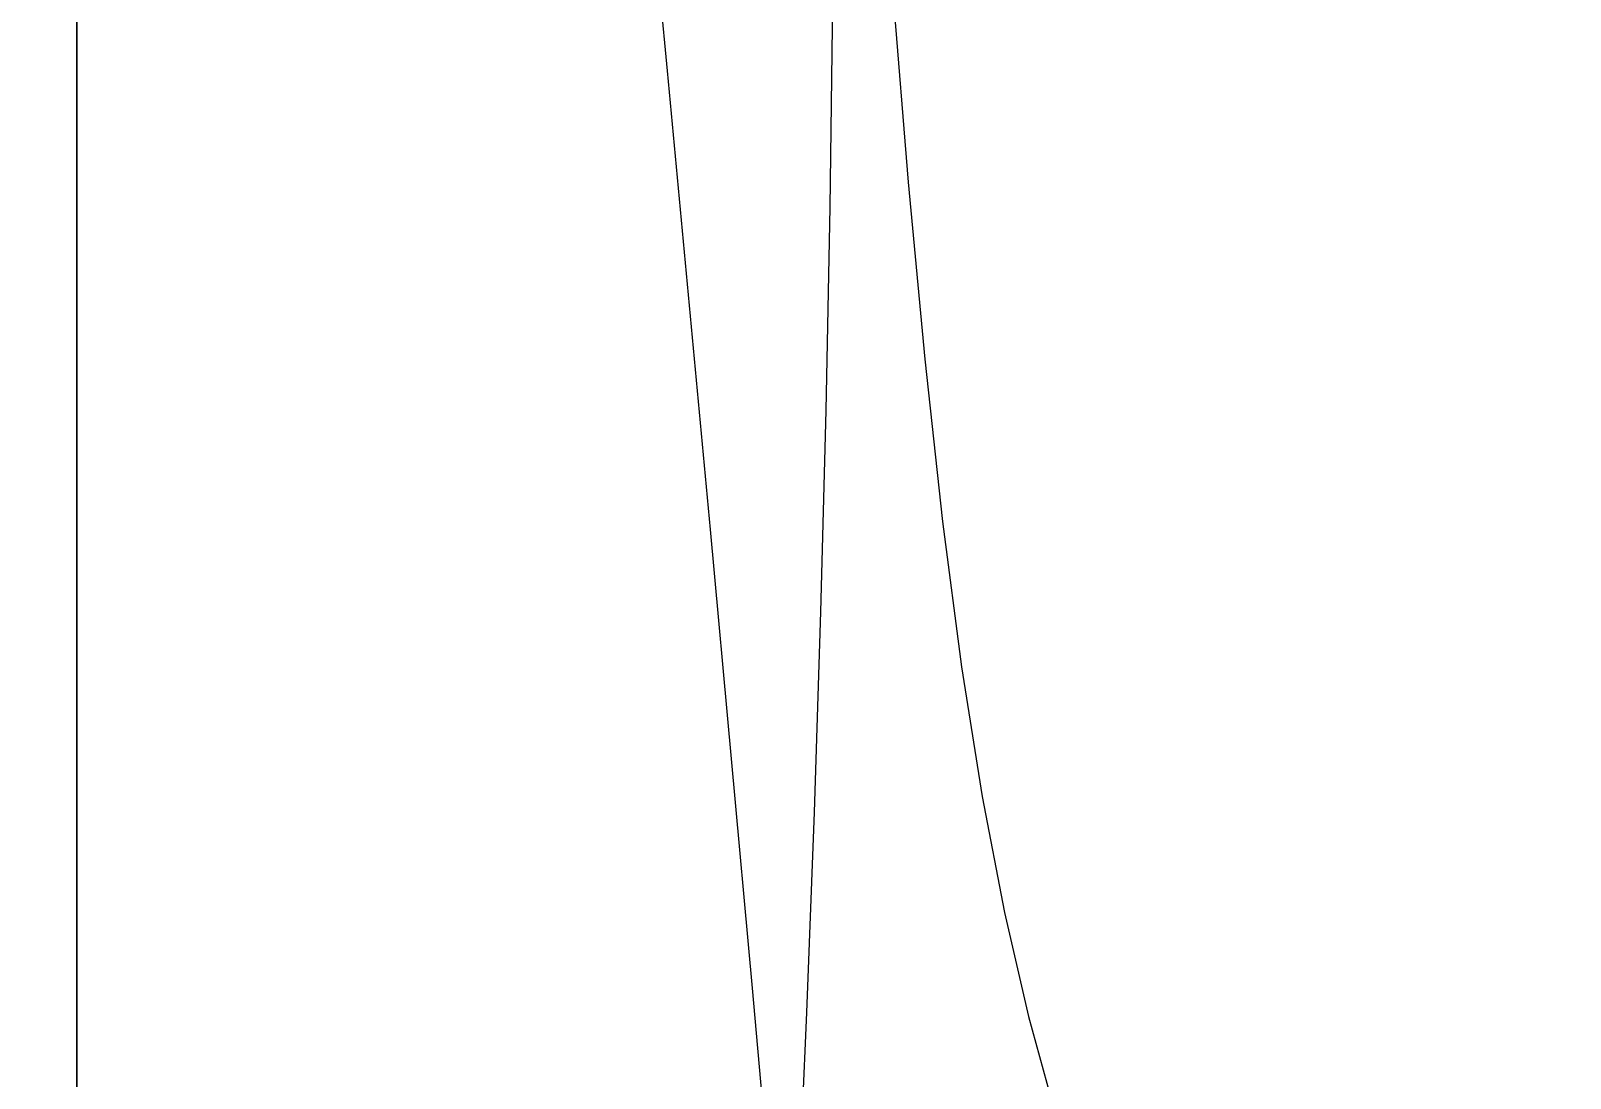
# Model space of a CAD drawing. Extents: x 11992 to 29481, y -6727 to 6811.
# Drawn here: x 24578.6 to 24652.6, y 2953.8 to 3004.2 of the extents above; entities that cross this region are included whole.
import ezdxf

# ---------------------------------------------------------------- set-up
doc = ezdxf.new("R2010")
doc.units = 0
doc.header["$MEASUREMENT"] = 0
doc.layers.get('0').update_dxf_attribs({"color": 8, "linetype": 'CONTINUOUS'})
doc.layers.add('zoylight 5回路', color=4, linetype='CONTINUOUS')

msp = doc.modelspace()

# ---------------------------------------------------------------- linework, layer by layer
for p, q in [((24580.771, 3074.054, -2436.529), (24580.771, 2514.462, -2436.529)), ((24580.771, 2980.922, -2436.329), (24580.771, 3027.588, -2436.329)), ((24580.771, 3027.588, -2436.329), (24580.771, 2980.922, -2436.329)), ((24580.771, 2980.922, -2428.529), (24580.771, 3027.588, -2428.529)), ((24580.771, 3027.588, -2428.529), (24580.771, 2980.922, -2428.529)), ((24580.771, 2979.59, -2426.529), (24580.771, 3025.923, -2426.529)), ((24580.771, 3025.923, -2426.529), (24580.771, 2979.59, -2426.529)), ((24620.042, 3005.934, -2436.428), (24620.774, 2996.875, -2436.428)), ((24617.135, 3005.6, -1636.428), (24616.998, 2995.686, -1636.428)), ((24580.771, 3004.656, -2144.339), (24580.771, 3001.615, -2149.353)), ((24580.771, 3003.466, -1522.261), (24580.771, 3004.296, -1521.845)), ((24580.771, 3004.279, -1587.993), (24580.771, 3003.682, -1588.853)), ((24580.771, 3003.68, -1588.834), (24580.771, 3004.277, -1587.975)), ((24580.771, 2988.263, -2424.133), (24580.771, 3004.27, -2425.096)), ((24580.771, 3004.241, -1553.381), (24580.771, 3003.446, -1554.066)), ((24580.771, 3003.682, -1588.853), (24580.771, 3003.091, -1589.716)), ((24580.771, 3003.089, -1589.697), (24580.771, 3003.68, -1588.834)), ((24580.771, 3002.639, -1522.683), (24580.771, 3003.466, -1522.261)), ((24580.771, 3003.446, -1554.066), (24580.771, 3002.655, -1554.756)), ((24580.771, 3003.091, -1589.716), (24580.771, 3002.505, -1590.583)), ((24580.771, 3002.502, -1590.564), (24580.771, 3003.089, -1589.697)), ((24580.771, 3002.655, -1554.756), (24580.771, 3001.869, -1555.453)), ((24580.771, 3001.815, -1523.111), (24580.771, 3002.639, -1522.683)), ((24580.771, 3002.505, -1590.583), (24580.771, 3001.924, -1591.453)), ((24580.771, 3001.921, -1591.435), (24580.771, 3002.502, -1590.564)), ((24580.771, 3001.924, -1591.453), (24580.771, 3001.348, -1592.328)), ((24580.771, 3001.345, -1592.309), (24580.771, 3001.921, -1591.435)), ((24580.771, 3001.869, -1555.453), (24580.771, 3001.088, -1556.155)), ((24580.771, 3001.105, -1523.486), (24580.771, 3001.815, -1523.111)), ((24580.771, 3001.615, -2149.353), (24580.771, 2998.522, -2154.334)), ((24580.771, 3001.348, -1592.328), (24580.771, 3000.777, -1593.206)), ((24580.771, 3000.775, -1593.187), (24580.771, 3001.345, -1592.309)), ((24580.771, 3000.396, -1523.866), (24580.771, 3001.105, -1523.486)), ((24580.771, 3001.088, -1556.155), (24580.771, 3000.312, -1556.863)), ((24580.771, 3000.777, -1593.206), (24580.771, 3000.212, -1594.087)), ((24580.771, 3000.209, -1594.068), (24580.771, 3000.775, -1593.187)), ((24580.771, 2999.69, -1524.251), (24580.771, 3000.396, -1523.866)), ((24580.771, 3000.312, -1556.863), (24580.771, 2999.541, -1557.577)), ((24580.771, 3000.212, -1594.087), (24580.771, 2999.653, -1594.972)), ((24580.771, 2999.649, -1594.953), (24580.771, 3000.209, -1594.068)), ((24580.771, 2998.986, -1524.64), (24580.771, 2999.69, -1524.251)), ((24580.771, 2999.653, -1594.972), (24580.771, 2999.098, -1595.861)), ((24580.771, 2999.094, -1595.841), (24580.771, 2999.649, -1594.953)), ((24580.771, 2999.541, -1557.577), (24580.771, 2998.774, -1558.297)), ((24580.771, 2999.098, -1595.861), (24580.771, 2998.549, -1596.752)), ((24580.771, 2998.545, -1596.733), (24580.771, 2999.094, -1595.841)), ((24580.771, 2998.284, -1525.033), (24580.771, 2998.986, -1524.64)), ((24580.771, 2998.774, -1558.297), (24580.771, 2998.013, -1559.022)), ((24580.771, 2998.549, -1596.752), (24580.771, 2998.004, -1597.647)), ((24580.771, 2998.001, -1597.628), (24580.771, 2998.545, -1596.733)), ((24580.771, 2998.522, -2154.334), (24580.771, 2995.377, -2159.282)), ((24580.771, 2997.583, -1525.432), (24580.771, 2998.284, -1525.033)), ((24580.771, 2998.013, -1559.022), (24580.771, 2997.256, -1559.753)), ((24580.771, 2998.004, -1597.647), (24580.771, 2997.466, -1598.546)), ((24580.771, 2997.462, -1598.527), (24580.771, 2998.001, -1597.628)), ((24580.771, 2996.885, -1525.836), (24580.771, 2997.583, -1525.432)), ((24580.771, 2997.466, -1598.546), (24580.771, 2996.932, -1599.447)), ((24580.771, 2996.928, -1599.429), (24580.771, 2997.462, -1598.527)), ((24580.771, 2997.256, -1559.753), (24580.771, 2996.505, -1560.49)), ((24580.771, 2996.932, -1599.447), (24580.771, 2996.404, -1600.352)), ((24580.771, 2996.4, -1600.334), (24580.771, 2996.928, -1599.429)), ((24580.771, 2996.188, -1526.244), (24580.771, 2996.885, -1525.836)), ((24580.771, 2996.505, -1560.49), (24580.771, 2995.758, -1561.233)), ((24580.771, 2996.404, -1600.352), (24580.771, 2995.881, -1601.26)), ((24580.771, 2995.877, -1601.242), (24580.771, 2996.4, -1600.334)), ((24580.771, 2995.494, -1526.658), (24580.771, 2996.188, -1526.244)), ((24620.774, 2996.875, -2436.428), (24621.564, 2988.372, -2436.428)), ((24580.771, 2995.881, -1601.26), (24580.771, 2995.363, -1602.171)), ((24580.771, 2995.359, -1602.154), (24580.771, 2995.877, -1601.242)), ((24580.771, 2995.758, -1561.233), (24580.771, 2995.016, -1561.982)), ((24580.771, 2994.801, -1527.077), (24580.771, 2995.494, -1526.658)), ((24616.998, 2995.686, -1636.428), (24616.806, 2985.908, -1636.428)), ((24580.771, 2995.377, -2159.282), (24580.771, 2992.177, -2164.194)), ((24580.771, 2995.363, -1602.171), (24580.771, 2994.85, -1603.086)), ((24580.771, 2994.846, -1603.068), (24580.771, 2995.359, -1602.154)), ((24580.771, 2995.016, -1561.982), (24580.771, 2994.28, -1562.736)), ((24580.771, 2994.85, -1603.086), (24580.771, 2994.343, -1604.003)), ((24580.771, 2994.339, -1603.985), (24580.771, 2994.846, -1603.068)), ((24580.771, 2994.11, -1527.501), (24580.771, 2994.801, -1527.077)), ((24580.771, 2994.343, -1604.003), (24580.771, 2993.841, -1604.923)), ((24580.771, 2993.837, -1604.906), (24580.771, 2994.339, -1603.985)), ((24580.771, 2994.28, -1562.736), (24580.771, 2993.549, -1563.497)), ((24580.771, 2993.421, -1527.93), (24580.771, 2994.11, -1527.501)), ((24580.771, 2993.841, -1604.923), (24580.771, 2993.344, -1605.847)), ((24580.771, 2993.34, -1605.829), (24580.771, 2993.837, -1604.906)), ((24580.771, 2993.549, -1563.497), (24580.771, 2992.824, -1564.263)), ((24580.771, 2992.799, -1528.323), (24580.771, 2993.421, -1527.93)), ((24580.771, 2993.344, -1605.847), (24580.771, 2992.852, -1606.773)), ((24580.771, 2992.848, -1606.754), (24580.771, 2993.34, -1605.829)), ((24580.771, 2992.852, -1606.773), (24580.771, 2992.366, -1607.702)), ((24580.771, 2992.362, -1607.683), (24580.771, 2992.848, -1606.754)), ((24580.771, 2992.824, -1564.263), (24580.771, 2992.104, -1565.034)), ((24580.771, 2992.181, -1528.718), (24580.771, 2992.799, -1528.323)), ((24580.771, 2992.366, -1607.702), (24580.771, 2991.885, -1608.634)), ((24580.771, 2991.881, -1608.614), (24580.771, 2992.362, -1607.683)), ((24580.771, 2991.568, -1529.117), (24580.771, 2992.181, -1528.718)), ((24580.771, 2992.177, -2164.194), (24580.771, 2988.919, -2169.069)), ((24580.771, 2992.104, -1565.034), (24580.771, 2991.389, -1565.812)), ((24580.771, 2991.885, -1608.634), (24580.771, 2991.409, -1609.568)), ((24580.771, 2991.405, -1609.549), (24580.771, 2991.881, -1608.614)), ((24580.771, 2990.958, -1529.517), (24580.771, 2991.568, -1529.117)), ((24580.771, 2991.409, -1609.568), (24580.771, 2990.938, -1610.505)), ((24580.771, 2990.934, -1610.486), (24580.771, 2991.405, -1609.549)), ((24580.771, 2991.389, -1565.812), (24580.771, 2990.68, -1566.594)), ((24580.771, 2990.352, -1529.921), (24580.771, 2990.958, -1529.517)), ((24580.771, 2990.938, -1610.505), (24580.771, 2990.473, -1611.444)), ((24580.771, 2990.468, -1611.426), (24580.771, 2990.934, -1610.486)), ((24580.771, 2990.68, -1566.594), (24580.771, 2989.977, -1567.382)), ((24580.771, 2990.473, -1611.444), (24580.771, 2990.012, -1612.386)), ((24580.771, 2990.007, -1612.368), (24580.771, 2990.468, -1611.426)), ((24580.771, 2989.749, -1530.327), (24580.771, 2990.352, -1529.921)), ((24580.771, 2990.012, -1612.386), (24580.771, 2989.557, -1613.331)), ((24580.771, 2989.551, -1613.313), (24580.771, 2990.007, -1612.368)), ((24580.771, 2989.977, -1567.382), (24580.771, 2989.279, -1568.176)), ((24580.771, 2989.15, -1530.737), (24580.771, 2989.749, -1530.327)), ((24580.771, 2989.557, -1613.331), (24580.771, 2989.106, -1614.278)), ((24580.771, 2989.1, -1614.26), (24580.771, 2989.551, -1613.313)), ((24580.771, 2989.279, -1568.176), (24580.771, 2988.588, -1568.975)), ((24580.771, 2988.554, -1531.149), (24580.771, 2989.15, -1530.737)), ((24580.771, 2989.106, -1614.278), (24580.771, 2988.661, -1615.227)), ((24580.771, 2988.655, -1615.21), (24580.771, 2989.1, -1614.26)), ((24580.771, 2988.919, -2169.069), (24580.771, 2985.601, -2173.905)), ((24580.771, 2988.661, -1615.227), (24580.771, 2988.22, -1616.179)), ((24580.771, 2988.214, -1616.162), (24580.771, 2988.655, -1615.21)), ((24580.771, 2988.588, -1568.975), (24580.771, 2987.902, -1569.78)), ((24580.771, 2987.962, -1531.564), (24580.771, 2988.554, -1531.149)), ((24580.771, 2972.727, -2422.845), (24580.771, 2988.263, -2424.133)), ((24580.771, 2988.22, -1616.179), (24580.771, 2987.785, -1617.133)), ((24580.771, 2987.779, -1617.116), (24580.771, 2988.214, -1616.162)), ((24621.564, 2988.372, -2436.428), (24622.417, 2980.568, -2436.428)), ((24580.771, 2987.372, -1531.982), (24580.771, 2987.962, -1531.564)), ((24580.771, 2987.902, -1569.78), (24580.771, 2987.222, -1570.589)), ((24580.771, 2987.785, -1617.133), (24580.771, 2987.354, -1618.089)), ((24580.771, 2987.348, -1618.072), (24580.771, 2987.779, -1617.116)), ((24580.771, 2986.785, -1532.404), (24580.771, 2987.372, -1531.982)), ((24580.771, 2987.354, -1618.089), (24580.771, 2986.509, -1620.009)), ((24580.771, 2986.503, -1619.991), (24580.771, 2987.348, -1618.072)), ((24580.771, 2987.222, -1570.589), (24580.771, 2986.548, -1571.405)), ((24580.771, 2986.2, -1532.829), (24580.771, 2986.785, -1532.404)), ((24580.771, 2986.548, -1571.405), (24580.771, 2985.88, -1572.225)), ((24580.771, 2986.509, -1620.009), (24580.771, 2985.683, -1621.937)), ((24580.771, 2985.677, -1621.919), (24580.771, 2986.503, -1619.991)), ((24580.771, 2985.663, -1533.223), (24580.771, 2986.2, -1532.829)), ((24580.771, 2985.88, -1572.225), (24580.771, 2985.218, -1573.051)), ((24616.806, 2985.908, -1636.428), (24616.556, 2976.222, -1636.428)), ((24580.771, 2985.683, -1621.937), (24580.771, 2984.876, -1623.872)), ((24580.771, 2984.87, -1623.854), (24580.771, 2985.677, -1621.919)), ((24580.771, 2985.129, -1533.62), (24580.771, 2985.663, -1533.223)), ((24580.771, 2985.601, -2173.905), (24580.771, 2982.223, -2178.7)), ((24580.771, 2985.218, -1573.051), (24580.771, 2984.562, -1573.882)), ((24580.771, 2984.597, -1534.019), (24580.771, 2985.129, -1533.62)), ((24580.771, 2984.876, -1623.872), (24580.771, 2984.088, -1625.816)), ((24580.771, 2984.082, -1625.797), (24580.771, 2984.87, -1623.854)), ((24580.771, 2984.067, -1534.422), (24580.771, 2984.597, -1534.019)), ((24580.771, 2984.562, -1573.882), (24580.771, 2983.912, -1574.718)), ((24580.771, 2984.088, -1625.816), (24580.771, 2983.319, -1627.766)), ((24580.771, 2983.313, -1627.748), (24580.771, 2984.082, -1625.797)), ((24580.771, 2983.539, -1534.827), (24580.771, 2984.067, -1534.422)), ((24580.771, 2983.912, -1574.718), (24580.771, 2983.269, -1575.559)), ((24580.771, 2983.014, -1535.236), (24580.771, 2983.539, -1534.827)), ((24580.771, 2983.319, -1627.766), (24580.771, 2982.569, -1629.724)), ((24580.771, 2982.562, -1629.706), (24580.771, 2983.313, -1627.748)), ((24580.771, 2983.269, -1575.559), (24580.771, 2982.631, -1576.405)), ((24580.771, 2982.491, -1535.647), (24580.771, 2983.014, -1535.236)), ((24580.771, 2982.631, -1576.405), (24580.771, 2982.001, -1577.256)), ((24580.771, 2982.569, -1629.724), (24580.771, 2981.836, -1631.688)), ((24580.771, 2981.83, -1631.67), (24580.771, 2982.562, -1629.706)), ((24580.771, 2981.97, -1536.061), (24580.771, 2982.491, -1535.647)), ((24580.771, 2982.223, -2178.7), (24580.771, 2978.78, -2183.452)), ((24580.771, 2982.001, -1577.256), (24580.771, 2981.376, -1578.112)), ((24580.771, 2981.451, -1536.478), (24580.771, 2981.97, -1536.061)), ((24580.771, 2981.836, -1631.688), (24580.771, 2981.121, -1633.659)), ((24580.771, 2981.115, -1633.641), (24580.771, 2981.83, -1631.67)), ((24580.771, 2980.934, -1536.898), (24580.771, 2981.451, -1536.478)), ((24580.771, 2981.376, -1578.112), (24580.771, 2980.757, -1578.973)), ((24580.771, 2981.121, -1633.659), (24580.771, 2980.424, -1635.636)), ((24580.771, 2980.417, -1635.618), (24580.771, 2981.115, -1633.641)), ((24580.771, 2980.419, -1537.32), (24580.771, 2980.934, -1536.898)), ((24580.771, 2934.256, -2436.329), (24580.771, 2980.922, -2436.329)), ((24580.771, 2980.922, -2436.329), (24580.771, 2934.256, -2436.329)), ((24580.771, 2934.256, -2428.529), (24580.771, 2980.922, -2428.529)), ((24580.771, 2980.922, -2428.529), (24580.771, 2934.256, -2428.529)), ((24580.771, 2980.757, -1578.973), (24580.771, 2980.146, -1579.838)), ((24580.771, 2980.424, -1635.636), (24580.771, 2979.743, -1637.619)), ((24580.771, 2979.907, -1537.746), (24580.771, 2980.419, -1537.32)), ((24580.771, 2979.737, -1637.601), (24580.771, 2980.417, -1635.618)), ((24580.771, 2980.146, -1579.838), (24580.771, 2979.54, -1580.709)), ((24580.771, 2979.442, -1538.136), (24580.771, 2979.907, -1537.746)), ((24622.417, 2980.568, -2436.428), (24623.338, 2973.571, -2436.428)), ((24580.771, 2979.743, -1637.619), (24580.771, 2979.08, -1639.607)), ((24580.771, 2979.073, -1639.589), (24580.771, 2979.737, -1637.601)), ((24580.771, 2933.257, -2426.529), (24580.771, 2979.59, -2426.529)), ((24580.771, 2979.59, -2426.529), (24580.771, 2933.257, -2426.529)), ((24580.771, 2979.54, -1580.709), (24580.771, 2978.941, -1581.583)), ((24580.771, 2978.978, -1538.529), (24580.771, 2979.442, -1538.136)), ((24580.771, 2979.08, -1639.607), (24580.771, 2978.432, -1641.6)), ((24580.771, 2978.427, -1641.582), (24580.771, 2979.073, -1639.589)), ((24580.771, 2978.517, -1538.924), (24580.771, 2978.978, -1538.529)), ((24580.771, 2978.941, -1581.583), (24580.771, 2978.348, -1582.463)), ((24580.771, 2978.78, -2183.452), (24580.771, 2978.763, -2183.476)), ((24580.771, 2978.763, -2183.476), (24580.771, 2978.746, -2183.5)), ((24580.771, 2978.746, -2183.5), (24580.771, 2978.728, -2183.524)), ((24580.771, 2978.728, -2183.524), (24580.771, 2978.711, -2183.547)), ((24580.771, 2978.711, -2183.547), (24580.771, 2978.694, -2183.571)), ((24580.771, 2978.694, -2183.571), (24580.771, 2978.676, -2183.595)), ((24580.771, 2978.676, -2183.595), (24580.771, 2978.659, -2183.619)), ((24580.771, 2978.659, -2183.619), (24580.771, 2978.641, -2183.643)), ((24580.771, 2978.641, -2183.643), (24580.771, 2978.624, -2183.666)), ((24580.771, 2978.624, -2183.666), (24580.771, 2978.606, -2183.69)), ((24580.771, 2978.606, -2183.69), (24580.771, 2978.589, -2183.714)), ((24580.771, 2978.589, -2183.714), (24580.771, 2978.571, -2183.738)), ((24580.771, 2978.571, -2183.738), (24580.771, 2978.553, -2183.761)), ((24580.771, 2978.553, -2183.761), (24580.771, 2978.536, -2183.785)), ((24580.771, 2978.536, -2183.785), (24580.771, 2978.518, -2183.809)), ((24580.771, 2978.518, -2183.809), (24580.771, 2978.501, -2183.833)), ((24580.771, 2978.058, -1539.321), (24580.771, 2978.517, -1538.924)), ((24580.771, 2978.501, -2183.833), (24580.771, 2978.483, -2183.857)), ((24580.771, 2978.483, -2183.857), (24580.771, 2978.466, -2183.88)), ((24580.771, 2978.466, -2183.88), (24580.771, 2978.448, -2183.904)), ((24580.771, 2978.448, -2183.904), (24580.771, 2978.43, -2183.928)), ((24580.771, 2978.432, -1641.6), (24580.771, 2978.115, -1642.598)), ((24580.771, 2978.43, -2183.928), (24580.771, 2978.413, -2183.952)), ((24580.771, 2978.109, -1642.58), (24580.771, 2978.427, -1641.582)), ((24580.771, 2978.413, -2183.952), (24580.771, 2978.395, -2183.975)), ((24580.771, 2978.395, -2183.975), (24580.771, 2978.378, -2183.999)), ((24580.771, 2978.378, -2183.999), (24580.771, 2978.36, -2184.023)), ((24580.771, 2978.36, -2184.023), (24580.771, 2978.342, -2184.047)), ((24580.771, 2978.348, -1582.463), (24580.771, 2977.762, -1583.347)), ((24580.771, 2978.342, -2184.047), (24580.771, 2978.325, -2184.07)), ((24580.771, 2978.325, -2184.07), (24580.771, 2978.307, -2184.094)), ((24580.771, 2978.307, -2184.094), (24580.771, 2978.29, -2184.118)), ((24580.771, 2978.29, -2184.118), (24580.771, 2978.272, -2184.142)), ((24580.771, 2978.272, -2184.142), (24580.771, 2978.255, -2184.165)), ((24580.771, 2978.255, -2184.165), (24580.771, 2978.238, -2184.189)), ((24580.771, 2978.238, -2184.189), (24580.771, 2978.22, -2184.213)), ((24580.771, 2978.22, -2184.213), (24580.771, 2978.203, -2184.237)), ((24580.771, 2978.203, -2184.237), (24580.771, 2978.186, -2184.26)), ((24580.771, 2978.186, -2184.26), (24580.771, 2978.168, -2184.284)), ((24580.771, 2978.168, -2184.284), (24580.771, 2978.151, -2184.308)), ((24580.771, 2978.151, -2184.308), (24580.771, 2978.134, -2184.331)), ((24580.771, 2978.134, -2184.331), (24580.771, 2978.116, -2184.355)), ((24580.771, 2978.116, -2184.355), (24580.771, 2978.098, -2184.379)), ((24580.771, 2978.115, -1642.598), (24580.771, 2977.802, -1643.598)), ((24580.771, 2977.796, -1643.58), (24580.771, 2978.109, -1642.58)), ((24580.771, 2978.098, -2184.379), (24580.771, 2978.081, -2184.403)), ((24580.771, 2978.081, -2184.403), (24580.771, 2978.063, -2184.426)), ((24580.771, 2978.063, -2184.426), (24580.771, 2978.046, -2184.45)), ((24580.771, 2977.6, -1539.72), (24580.771, 2978.058, -1539.321)), ((24580.771, 2978.046, -2184.45), (24580.771, 2978.028, -2184.474)), ((24580.771, 2978.028, -2184.474), (24580.771, 2978.011, -2184.497)), ((24580.771, 2978.011, -2184.497), (24580.771, 2977.993, -2184.521)), ((24580.771, 2977.993, -2184.521), (24580.771, 2977.975, -2184.545)), ((24580.771, 2977.975, -2184.545), (24580.771, 2977.958, -2184.569)), ((24580.771, 2977.958, -2184.569), (24580.771, 2977.94, -2184.592)), ((24580.771, 2977.94, -2184.592), (24580.771, 2977.923, -2184.616)), ((24580.771, 2977.923, -2184.616), (24580.771, 2977.905, -2184.64)), ((24580.771, 2977.905, -2184.64), (24580.771, 2977.888, -2184.663)), ((24580.771, 2977.888, -2184.663), (24580.771, 2977.87, -2184.687)), ((24580.771, 2977.87, -2184.687), (24580.771, 2977.852, -2184.711)), ((24580.771, 2977.852, -2184.711), (24580.771, 2977.835, -2184.734)), ((24580.771, 2977.835, -2184.734), (24580.771, 2977.817, -2184.758)), ((24580.771, 2977.817, -2184.758), (24580.771, 2977.8, -2184.782)), ((24580.771, 2977.802, -1643.598), (24580.771, 2977.493, -1644.598)), ((24580.771, 2977.8, -2184.782), (24580.771, 2977.782, -2184.805)), ((24580.771, 2977.486, -1644.58), (24580.771, 2977.796, -1643.58)), ((24580.771, 2977.782, -2184.805), (24580.771, 2977.765, -2184.829)), ((24580.771, 2977.765, -2184.829), (24580.771, 2977.747, -2184.853)), ((24580.771, 2977.762, -1583.347), (24580.771, 2977.183, -1584.236)), ((24580.771, 2977.747, -2184.853), (24580.771, 2977.729, -2184.877)), ((24580.771, 2977.729, -2184.877), (24580.771, 2977.712, -2184.9)), ((24580.771, 2977.712, -2184.9), (24580.771, 2977.694, -2184.924)), ((24580.771, 2977.694, -2184.924), (24580.771, 2977.677, -2184.948)), ((24580.771, 2977.677, -2184.948), (24580.771, 2977.659, -2184.971)), ((24580.771, 2977.659, -2184.971), (24580.771, 2977.641, -2184.995)), ((24580.771, 2977.641, -2184.995), (24580.771, 2977.624, -2185.018)), ((24580.771, 2977.624, -2185.018), (24580.771, 2977.606, -2185.042)), ((24580.771, 2977.606, -2185.042), (24580.771, 2977.589, -2185.066)), ((24580.771, 2977.145, -1540.121), (24580.771, 2977.6, -1539.72)), ((24580.771, 2977.589, -2185.066), (24580.771, 2977.571, -2185.089)), ((24580.771, 2977.571, -2185.089), (24580.771, 2977.554, -2185.113)), ((24580.771, 2977.554, -2185.113), (24580.771, 2977.536, -2185.137)), ((24580.771, 2977.536, -2185.137), (24580.771, 2977.518, -2185.16)), ((24580.771, 2977.518, -2185.16), (24580.771, 2977.501, -2185.184)), ((24580.771, 2977.501, -2185.184), (24580.771, 2977.483, -2185.208)), ((24580.771, 2977.493, -1644.598), (24580.771, 2977.187, -1645.6)), ((24580.771, 2977.181, -1645.582), (24580.771, 2977.486, -1644.58)), ((24580.771, 2977.483, -2185.208), (24580.771, 2977.465, -2185.231)), ((24580.771, 2977.465, -2185.231), (24580.771, 2977.447, -2185.255)), ((24580.771, 2977.447, -2185.255), (24580.771, 2977.43, -2185.278)), ((24580.771, 2977.43, -2185.278), (24580.771, 2977.412, -2185.302)), ((24580.771, 2977.412, -2185.302), (24580.771, 2977.394, -2185.326)), ((24580.771, 2977.394, -2185.326), (24580.771, 2977.376, -2185.349)), ((24580.771, 2977.376, -2185.349), (24580.771, 2977.359, -2185.373)), ((24580.771, 2977.359, -2185.373), (24580.771, 2977.341, -2185.397)), ((24580.771, 2977.341, -2185.397), (24580.771, 2977.323, -2185.42)), ((24580.771, 2977.323, -2185.42), (24580.771, 2977.306, -2185.444)), ((24580.771, 2977.306, -2185.444), (24580.771, 2977.288, -2185.467)), ((24580.771, 2977.288, -2185.467), (24580.771, 2977.27, -2185.491)), ((24580.771, 2977.27, -2185.491), (24580.771, 2977.253, -2185.515)), ((24580.771, 2977.253, -2185.515), (24580.771, 2977.235, -2185.538)), ((24580.771, 2977.235, -2185.538), (24580.771, 2977.218, -2185.562)), ((24580.771, 2977.218, -2185.562), (24580.771, 2977.2, -2185.586)), ((24580.771, 2977.2, -2185.586), (24580.771, 2977.182, -2185.609)), ((24580.771, 2977.187, -1645.6), (24580.771, 2976.885, -1646.603)), ((24580.771, 2977.183, -1584.236), (24580.771, 2976.609, -1585.129)), ((24580.771, 2977.182, -2185.609), (24580.771, 2977.165, -2185.633)), ((24580.771, 2976.879, -1646.585), (24580.771, 2977.181, -1645.582)), ((24580.771, 2977.165, -2185.633), (24580.771, 2977.147, -2185.656)), ((24580.771, 2977.147, -2185.656), (24580.771, 2977.13, -2185.68)), ((24580.771, 2976.691, -1540.524), (24580.771, 2977.145, -1540.121)), ((24580.771, 2977.13, -2185.68), (24580.771, 2977.112, -2185.704)), ((24580.771, 2977.112, -2185.704), (24580.771, 2977.095, -2185.727)), ((24580.771, 2977.095, -2185.727), (24580.771, 2977.077, -2185.751)), ((24580.771, 2977.077, -2185.751), (24580.771, 2977.059, -2185.774)), ((24580.771, 2977.059, -2185.774), (24580.771, 2977.042, -2185.798)), ((24580.771, 2977.042, -2185.798), (24580.771, 2977.024, -2185.821)), ((24580.771, 2977.024, -2185.821), (24580.771, 2977.007, -2185.845)), ((24580.771, 2977.007, -2185.845), (24580.771, 2976.989, -2185.869)), ((24580.771, 2976.989, -2185.869), (24580.771, 2976.972, -2185.892)), ((24580.771, 2976.972, -2185.892), (24580.771, 2976.954, -2185.916)), ((24580.771, 2976.954, -2185.916), (24580.771, 2976.936, -2185.939)), ((24580.771, 2976.936, -2185.939), (24580.771, 2976.919, -2185.963)), ((24580.771, 2976.919, -2185.963), (24580.771, 2976.901, -2185.986)), ((24580.771, 2976.901, -2185.986), (24580.771, 2976.884, -2186.01)), ((24580.771, 2976.885, -1646.603), (24580.771, 2976.587, -1647.606)), ((24580.771, 2976.884, -2186.01), (24580.771, 2976.865, -2186.034)), ((24580.771, 2976.581, -1647.589), (24580.771, 2976.879, -1646.585)), ((24580.771, 2976.865, -2186.034), (24580.771, 2976.848, -2186.057)), ((24580.771, 2976.848, -2186.057), (24580.771, 2976.83, -2186.081)), ((24580.771, 2976.83, -2186.081), (24580.771, 2976.812, -2186.104)), ((24580.771, 2976.812, -2186.104), (24580.771, 2976.794, -2186.128)), ((24580.771, 2976.794, -2186.128), (24580.771, 2976.776, -2186.151)), ((24580.771, 2976.776, -2186.151), (24580.771, 2976.759, -2186.175)), ((24580.771, 2976.759, -2186.175), (24580.771, 2976.741, -2186.198)), ((24580.771, 2976.741, -2186.198), (24580.771, 2976.723, -2186.222)), ((24580.771, 2976.723, -2186.222), (24580.771, 2976.706, -2186.245)), ((24580.771, 2976.706, -2186.245), (24580.771, 2976.688, -2186.269)), ((24580.771, 2976.24, -1540.929), (24580.771, 2976.691, -1540.524)), ((24580.771, 2976.688, -2186.269), (24580.771, 2976.671, -2186.293)), ((24580.771, 2976.671, -2186.293), (24580.771, 2976.653, -2186.316)), ((24580.771, 2976.653, -2186.316), (24580.771, 2976.635, -2186.34)), ((24580.771, 2976.635, -2186.34), (24580.771, 2976.618, -2186.363)), ((24580.771, 2976.618, -2186.363), (24580.771, 2976.6, -2186.387)), ((24580.771, 2976.609, -1585.129), (24580.771, 2976.043, -1586.026)), ((24580.771, 2976.6, -2186.387), (24580.771, 2976.582, -2186.41)), ((24580.771, 2976.587, -1647.606), (24580.771, 2976.293, -1648.611)), ((24580.771, 2976.582, -2186.41), (24580.771, 2976.564, -2186.434)), ((24580.771, 2976.287, -1648.594), (24580.771, 2976.581, -1647.589)), ((24580.771, 2976.564, -2186.434), (24580.771, 2976.546, -2186.457)), ((24580.771, 2976.546, -2186.457), (24580.771, 2976.529, -2186.481)), ((24580.771, 2976.529, -2186.481), (24580.771, 2976.511, -2186.504)), ((24580.771, 2976.511, -2186.504), (24580.771, 2976.493, -2186.528)), ((24580.771, 2976.493, -2186.528), (24580.771, 2976.475, -2186.551)), ((24580.771, 2976.475, -2186.551), (24580.771, 2976.458, -2186.575)), ((24580.771, 2976.458, -2186.575), (24580.771, 2976.44, -2186.598)), ((24580.771, 2976.44, -2186.598), (24580.771, 2976.423, -2186.622)), ((24580.771, 2976.423, -2186.622), (24580.771, 2976.405, -2186.645)), ((24580.771, 2976.405, -2186.645), (24580.771, 2976.387, -2186.669)), ((24580.771, 2976.387, -2186.669), (24580.771, 2976.37, -2186.692)), ((24580.771, 2976.37, -2186.692), (24580.771, 2976.352, -2186.716)), ((24580.771, 2976.352, -2186.716), (24580.771, 2976.334, -2186.739)), ((24580.771, 2976.334, -2186.739), (24580.771, 2976.317, -2186.763)), ((24580.771, 2976.317, -2186.763), (24580.771, 2976.299, -2186.786)), ((24580.771, 2976.299, -2186.786), (24580.771, 2976.281, -2186.81)), ((24580.771, 2976.293, -1648.611), (24580.771, 2976.003, -1649.617)), ((24580.771, 2975.996, -1649.6), (24580.771, 2976.287, -1648.594)), ((24580.771, 2976.281, -2186.81), (24580.771, 2976.263, -2186.833)), ((24580.771, 2976.263, -2186.833), (24580.771, 2976.245, -2186.857)), ((24580.771, 2976.245, -2186.857), (24580.771, 2976.033, -2187.138)), ((24580.771, 2975.791, -1541.336), (24580.771, 2976.24, -1540.929)), ((24616.556, 2976.222, -1636.428), (24616.248, 2966.582, -1636.428)), ((24580.771, 2976.043, -1586.026), (24580.771, 2975.483, -1586.928)), ((24580.771, 2976.033, -2187.138), (24580.771, 2975.821, -2187.419)), ((24580.771, 2976.003, -1649.617), (24580.771, 2975.716, -1650.624)), ((24580.771, 2975.709, -1650.607), (24580.771, 2975.996, -1649.6)), ((24580.771, 2975.821, -2187.419), (24580.771, 2975.608, -2187.699)), ((24580.771, 2975.344, -1541.745), (24580.771, 2975.791, -1541.336)), ((24580.771, 2975.716, -1650.624), (24580.771, 2975.432, -1651.632)), ((24580.771, 2975.426, -1651.615), (24580.771, 2975.709, -1650.607)), ((24580.771, 2975.608, -2187.699), (24580.771, 2975.395, -2187.98)), ((24580.771, 2975.483, -1586.928), (24580.771, 2974.929, -1587.834)), ((24580.771, 2975.432, -1651.632), (24580.771, 2975.152, -1652.641)), ((24580.771, 2975.146, -1652.624), (24580.771, 2975.426, -1651.615)), ((24580.771, 2975.395, -2187.98), (24580.771, 2975.181, -2188.26)), ((24580.771, 2974.899, -1542.157), (24580.771, 2975.344, -1541.745)), ((24580.771, 2975.181, -2188.26), (24580.771, 2974.968, -2188.54)), ((24580.771, 2975.152, -1652.641), (24580.771, 2974.876, -1653.651)), ((24580.771, 2974.87, -1653.634), (24580.771, 2975.146, -1652.624)), ((24580.771, 2974.968, -2188.54), (24580.771, 2974.754, -2188.82)), ((24580.771, 2974.929, -1587.834), (24580.771, 2974.382, -1588.744)), ((24580.771, 2974.456, -1542.57), (24580.771, 2974.899, -1542.157)), ((24580.771, 2974.876, -1653.651), (24580.771, 2974.829, -1653.823)), ((24580.771, 2974.802, -1653.886), (24580.771, 2974.87, -1653.634)), ((24580.771, 2974.829, -1653.823), (24580.771, 2974.783, -1653.995)), ((24580.771, 2974.734, -1654.139), (24580.771, 2974.802, -1653.886)), ((24580.771, 2974.783, -1653.995), (24580.771, 2974.737, -1654.167)), ((24580.771, 2974.754, -2188.82), (24580.771, 2974.539, -2189.1)), ((24580.771, 2974.737, -1654.167), (24580.771, 2974.691, -1654.339)), ((24580.771, 2974.666, -1654.391), (24580.771, 2974.734, -1654.139)), ((24580.771, 2974.691, -1654.339), (24580.771, 2974.645, -1654.512)), ((24580.771, 2974.598, -1654.644), (24580.771, 2974.666, -1654.391)), ((24580.771, 2974.645, -1654.512), (24580.771, 2974.599, -1654.684)), ((24580.771, 2974.599, -1654.684), (24580.771, 2974.553, -1654.856)), ((24580.771, 2974.531, -1654.897), (24580.771, 2974.598, -1654.644)), ((24580.771, 2974.553, -1654.856), (24580.771, 2974.507, -1655.028)), ((24580.771, 2974.539, -2189.1), (24580.771, 2974.325, -2189.379)), ((24580.771, 2974.463, -1655.149), (24580.771, 2974.531, -1654.897)), ((24580.771, 2974.507, -1655.028), (24580.771, 2974.461, -1655.201)), ((24580.771, 2974.396, -1655.402), (24580.771, 2974.463, -1655.149)), ((24580.771, 2974.461, -1655.201), (24580.771, 2974.415, -1655.373)), ((24580.771, 2974.041, -1542.96), (24580.771, 2974.456, -1542.57)), ((24580.771, 2974.415, -1655.373), (24580.771, 2974.369, -1655.545)), ((24580.771, 2974.329, -1655.655), (24580.771, 2974.396, -1655.402)), ((24580.771, 2974.382, -1588.744), (24580.771, 2973.842, -1589.658)), ((24580.771, 2974.369, -1655.545), (24580.771, 2974.323, -1655.717)), ((24580.771, 2974.262, -1655.908), (24580.771, 2974.329, -1655.655)), ((24580.771, 2974.325, -2189.379), (24580.771, 2974.11, -2189.658)), ((24580.771, 2974.323, -1655.717), (24580.771, 2974.302, -1655.798)), ((24580.771, 2974.302, -1655.798), (24580.771, 2974.281, -1655.879)), ((24580.771, 2974.281, -1655.879), (24580.771, 2974.26, -1655.959)), ((24580.771, 2974.195, -1656.161), (24580.771, 2974.262, -1655.908)), ((24580.771, 2974.26, -1655.959), (24580.771, 2974.239, -1656.04)), ((24580.771, 2974.239, -1656.04), (24580.771, 2974.217, -1656.121)), ((24580.771, 2974.217, -1656.121), (24580.771, 2974.196, -1656.201)), ((24580.771, 2974.196, -1656.201), (24580.771, 2974.175, -1656.282)), ((24580.771, 2974.128, -1656.414), (24580.771, 2974.195, -1656.161)), ((24580.771, 2974.175, -1656.282), (24580.771, 2974.154, -1656.362)), ((24580.771, 2974.154, -1656.362), (24580.771, 2974.132, -1656.443)), ((24580.771, 2974.132, -1656.443), (24580.771, 2974.111, -1656.524)), ((24580.771, 2974.061, -1656.667), (24580.771, 2974.128, -1656.414)), ((24580.771, 2974.111, -1656.524), (24580.771, 2974.09, -1656.605)), ((24580.771, 2974.11, -2189.658), (24580.771, 2973.894, -2189.937)), ((24580.771, 2974.09, -1656.605), (24580.771, 2974.069, -1656.685)), ((24580.771, 2974.069, -1656.685), (24580.771, 2974.002, -1656.938)), ((24580.771, 2973.995, -1656.92), (24580.771, 2974.061, -1656.667)), ((24580.771, 2973.628, -1543.352), (24580.771, 2974.041, -1542.96)), ((24580.771, 2974.002, -1656.938), (24580.771, 2973.936, -1657.191)), ((24580.771, 2973.929, -1657.173), (24580.771, 2973.995, -1656.92)), ((24580.771, 2973.936, -1657.191), (24580.771, 2973.869, -1657.444)), ((24580.771, 2973.862, -1657.426), (24580.771, 2973.929, -1657.173)), ((24580.771, 2973.894, -2189.937), (24580.771, 2973.679, -2190.216)), ((24580.771, 2973.869, -1657.444), (24580.771, 2973.803, -1657.697)), ((24580.771, 2973.796, -1657.679), (24580.771, 2973.862, -1657.426)), ((24580.771, 2973.842, -1589.658), (24580.771, 2973.308, -1590.576)), ((24580.771, 2973.803, -1657.697), (24580.771, 2973.736, -1657.95)), ((24580.771, 2973.729, -1657.932), (24580.771, 2973.796, -1657.679)), ((24580.771, 2973.736, -1657.95), (24580.771, 2973.67, -1658.203)), ((24580.771, 2973.663, -1658.185), (24580.771, 2973.729, -1657.932)), ((24580.771, 2973.679, -2190.216), (24580.771, 2973.464, -2190.494)), ((24580.771, 2973.67, -1658.203), (24580.771, 2973.604, -1658.456)), ((24580.771, 2973.597, -1658.438), (24580.771, 2973.663, -1658.185)), ((24580.771, 2973.217, -1543.746), (24580.771, 2973.628, -1543.352)), ((24580.771, 2973.604, -1658.456), (24580.771, 2973.537, -1658.709)), ((24580.771, 2973.53, -1658.691), (24580.771, 2973.597, -1658.438)), ((24580.771, 2973.537, -1658.709), (24580.771, 2973.471, -1658.962)), ((24580.771, 2973.464, -1658.944), (24580.771, 2973.53, -1658.691)), ((24580.771, 2973.471, -1658.962), (24580.771, 2973.405, -1659.215)), ((24580.771, 2973.397, -1659.197), (24580.771, 2973.464, -1658.944)), ((24580.771, 2973.464, -2190.494), (24580.771, 2973.249, -2190.771)), ((24580.771, 2973.405, -1659.215), (24580.771, 2973.339, -1659.468)), ((24580.771, 2973.331, -1659.451), (24580.771, 2973.397, -1659.197)), ((24580.771, 2973.339, -1659.468), (24580.771, 2973.272, -1659.721)), ((24580.771, 2973.264, -1659.704), (24580.771, 2973.331, -1659.451)), ((24580.771, 2973.308, -1590.576), (24580.771, 2972.781, -1591.497)), ((24580.771, 2973.272, -1659.721), (24580.771, 2973.14, -1660.227)), ((24580.771, 2973.133, -1660.21), (24580.771, 2973.264, -1659.704)), ((24580.771, 2973.249, -2190.771), (24580.771, 2973.034, -2191.048)), ((24580.771, 2972.807, -1544.142), (24580.771, 2973.217, -1543.746)), ((24623.338, 2973.571, -2436.428), (24624.331, 2967.33, -2436.428)), ((24580.771, 2973.14, -1660.227), (24580.771, 2973.009, -1660.733)), ((24580.771, 2973.001, -1660.717), (24580.771, 2973.133, -1660.21)), ((24580.771, 2973.034, -2191.048), (24580.771, 2972.819, -2191.325)), ((24580.771, 2973.009, -1660.733), (24580.771, 2972.877, -1661.24)), ((24580.771, 2972.87, -1661.223), (24580.771, 2973.001, -1660.717)), ((24580.771, 2972.877, -1661.24), (24580.771, 2972.746, -1661.747)), ((24580.771, 2972.738, -1661.73), (24580.771, 2972.87, -1661.223)), ((24580.771, 2972.819, -2191.325), (24580.771, 2972.603, -2191.601)), ((24580.771, 2972.398, -1544.54), (24580.771, 2972.807, -1544.142)), ((24580.771, 2972.781, -1591.497), (24580.771, 2972.261, -1592.423)), ((24580.771, 2972.746, -1661.747), (24580.771, 2972.614, -1662.254)), ((24580.771, 2972.607, -1662.236), (24580.771, 2972.738, -1661.73)), ((24580.771, 2957.699, -2421.19), (24580.771, 2972.727, -2422.845)), ((24580.771, 2972.614, -1662.254), (24580.771, 2972.483, -1662.76)), ((24580.771, 2972.476, -1662.743), (24580.771, 2972.607, -1662.236)), ((24580.771, 2972.603, -2191.601), (24580.771, 2972.387, -2191.878)), ((24580.771, 2972.483, -1662.76), (24580.771, 2972.352, -1663.267)), ((24580.771, 2972.345, -1663.249), (24580.771, 2972.476, -1662.743)), ((24580.771, 2971.992, -1544.94), (24580.771, 2972.398, -1544.54)), ((24580.771, 2972.387, -2191.878), (24580.771, 2972.17, -2192.154)), ((24580.771, 2972.352, -1663.267), (24580.771, 2972.221, -1663.774)), ((24580.771, 2972.214, -1663.756), (24580.771, 2972.345, -1663.249)), ((24580.771, 2972.261, -1592.423), (24580.771, 2971.747, -1593.352)), ((24580.771, 2972.221, -1663.774), (24580.771, 2972.091, -1664.281)), ((24580.771, 2972.084, -1664.262), (24580.771, 2972.214, -1663.756)), ((24580.771, 2972.17, -2192.154), (24580.771, 2971.953, -2192.43)), ((24580.771, 2972.091, -1664.281), (24580.771, 2971.96, -1664.788)), ((24580.771, 2971.953, -1664.769), (24580.771, 2972.084, -1664.262)), ((24580.771, 2971.587, -1545.342), (24580.771, 2971.992, -1544.94)), ((24580.771, 2971.96, -1664.788), (24580.771, 2971.83, -1665.294)), ((24580.771, 2971.823, -1665.276), (24580.771, 2971.953, -1664.769)), ((24580.771, 2971.953, -2192.43), (24580.771, 2971.736, -2192.706)), ((24580.771, 2971.83, -1665.294), (24580.771, 2971.7, -1665.801)), ((24580.771, 2971.692, -1665.783), (24580.771, 2971.823, -1665.276)), ((24580.771, 2971.747, -1593.352), (24580.771, 2971.24, -1594.285)), ((24580.771, 2971.736, -2192.706), (24580.771, 2971.519, -2192.982)), ((24580.771, 2971.7, -1665.801), (24580.771, 2971.182, -1667.828)), ((24580.771, 2971.174, -1667.811), (24580.771, 2971.692, -1665.783)), ((24580.771, 2971.183, -1545.746), (24580.771, 2971.587, -1545.342)), ((24580.771, 2971.519, -2192.982), (24580.771, 2971.301, -2193.257)), ((24580.771, 2971.301, -2193.257), (24580.771, 2971.083, -2193.533)), ((24580.771, 2971.24, -1594.285), (24580.771, 2970.739, -1595.222)), ((24580.771, 2970.781, -1546.152), (24580.771, 2971.183, -1545.746)), ((24580.771, 2971.182, -1667.828), (24580.771, 2970.667, -1669.856)), ((24580.771, 2970.659, -1669.84), (24580.771, 2971.174, -1667.811)), ((24580.771, 2971.083, -2193.533), (24580.771, 2970.866, -2193.807)), ((24580.771, 2970.866, -2193.807), (24580.771, 2970.649, -2194.08)), ((24580.771, 2970.381, -1546.56), (24580.771, 2970.781, -1546.152)), ((24580.771, 2970.739, -1595.222), (24580.771, 2970.244, -1596.162)), ((24580.771, 2970.667, -1669.856), (24580.771, 2970.154, -1671.885)), ((24580.771, 2970.147, -1671.869), (24580.771, 2970.659, -1669.84)), ((24580.771, 2970.649, -2194.08), (24580.771, 2970.432, -2194.354)), ((24580.771, 2970.432, -2194.354), (24580.771, 2970.214, -2194.627)), ((24580.771, 2969.982, -1546.971), (24580.771, 2970.381, -1546.56)), ((24580.771, 2970.244, -1596.162), (24580.771, 2969.756, -1597.106)), ((24580.771, 2970.214, -2194.627), (24580.771, 2969.996, -2194.901)), ((24580.771, 2970.154, -1671.885), (24580.771, 2969.645, -1673.915)), ((24580.771, 2969.638, -1673.899), (24580.771, 2970.147, -1671.869)), ((24580.771, 2969.996, -2194.901), (24580.771, 2969.778, -2195.174)), ((24580.771, 2969.585, -1547.383), (24580.771, 2969.982, -1546.971)), ((24580.771, 2969.778, -2195.174), (24580.771, 2969.559, -2195.447)), ((24580.771, 2969.756, -1597.106), (24580.771, 2969.275, -1598.053)), ((24580.771, 2969.645, -1673.915), (24580.771, 2969.139, -1675.946)), ((24580.771, 2969.131, -1675.93), (24580.771, 2969.638, -1673.899)), ((24580.771, 2969.215, -1547.769), (24580.771, 2969.585, -1547.383)), ((24580.771, 2969.559, -2195.447), (24580.771, 2969.341, -2195.719)), ((24580.771, 2969.341, -2195.719), (24580.771, 2969.122, -2195.992)), ((24580.771, 2969.275, -1598.053), (24580.771, 2968.8, -1599.003)), ((24580.771, 2968.847, -1548.157), (24580.771, 2969.215, -1547.769)), ((24580.771, 2969.139, -1675.946), (24580.771, 2968.635, -1677.978)), ((24580.771, 2968.628, -1677.962), (24580.771, 2969.131, -1675.93)), ((24580.771, 2969.122, -2195.992), (24580.771, 2968.903, -2196.264)), ((24580.771, 2968.903, -2196.264), (24580.771, 2968.683, -2196.536)), ((24580.771, 2968.481, -1548.547), (24580.771, 2968.847, -1548.157)), ((24580.771, 2968.8, -1599.003), (24580.771, 2968.332, -1599.957)), ((24580.771, 2968.683, -2196.536), (24580.771, 2968.464, -2196.809)), ((24580.771, 2968.635, -1677.978), (24580.771, 2968.134, -1680.011)), ((24580.771, 2968.127, -1679.994), (24580.771, 2968.628, -1677.962)), ((24580.771, 2968.116, -1548.939), (24580.771, 2968.481, -1548.547)), ((24580.771, 2968.464, -2196.809), (24580.771, 2968.245, -2197.079)), ((24580.771, 2968.332, -1599.957), (24580.771, 2967.87, -1600.914)), ((24580.771, 2968.245, -2197.079), (24580.771, 2968.026, -2197.35)), ((24580.771, 2968.134, -1680.011), (24580.771, 2967.637, -1682.044)), ((24580.771, 2967.63, -1682.027), (24580.771, 2968.127, -1679.994)), ((24580.771, 2967.752, -1549.332), (24580.771, 2968.116, -1548.939)), ((24580.771, 2968.026, -2197.35), (24580.771, 2967.806, -2197.62)), ((24580.771, 2967.87, -1600.914), (24580.771, 2967.414, -1601.874)), ((24580.771, 2967.806, -2197.62), (24580.771, 2967.586, -2197.89)), ((24580.771, 2967.389, -1549.727), (24580.771, 2967.752, -1549.332)), ((24580.771, 2967.637, -1682.044), (24580.771, 2967.142, -1684.078)), ((24580.771, 2967.135, -1684.061), (24580.771, 2967.63, -1682.027)), ((24580.771, 2967.586, -2197.89), (24580.771, 2967.366, -2198.16)), ((24580.771, 2967.414, -1601.874), (24580.771, 2966.965, -1602.837)), ((24580.771, 2967.028, -1550.124), (24580.771, 2967.389, -1549.727)), ((24580.771, 2967.366, -2198.16), (24580.771, 2967.146, -2198.43)), ((24624.331, 2967.33, -2436.428), (24625.402, 2961.757, -2436.428)), ((24580.771, 2967.146, -2198.43), (24580.771, 2966.925, -2198.7)), ((24580.771, 2967.142, -1684.078), (24580.771, 2966.651, -1686.113)), ((24580.771, 2966.644, -1686.096), (24580.771, 2967.135, -1684.061)), ((24580.771, 2966.668, -1550.522), (24580.771, 2967.028, -1550.124)), ((24580.771, 2966.965, -1602.837), (24580.771, 2966.522, -1603.803)), ((24580.771, 2966.925, -2198.7), (24580.771, 2966.705, -2198.969)), ((24580.771, 2966.705, -2198.969), (24580.771, 2966.484, -2199.238)), ((24580.771, 2966.31, -1550.922), (24580.771, 2966.668, -1550.522)), ((24580.771, 2966.651, -1686.113), (24580.771, 2966.162, -1688.148)), ((24580.771, 2966.155, -1688.131), (24580.771, 2966.644, -1686.096)), ((24616.248, 2966.582, -1636.428), (24615.878, 2956.945, -1636.428)), ((24580.771, 2966.522, -1603.803), (24580.771, 2966.085, -1604.772)), ((24580.771, 2966.484, -2199.238), (24580.771, 2966.262, -2199.507)), ((24580.771, 2965.953, -1551.324), (24580.771, 2966.31, -1550.922)), ((24580.771, 2966.262, -2199.507), (24580.771, 2966.041, -2199.776)), ((24580.771, 2966.162, -1688.148), (24580.771, 2965.677, -1690.183)), ((24580.771, 2965.669, -1690.166), (24580.771, 2966.155, -1688.131)), ((24580.771, 2966.085, -1604.772), (24580.771, 2965.23, -1606.717)), ((24580.771, 2966.041, -2199.776), (24580.771, 2965.819, -2200.045)), ((24580.771, 2965.597, -1551.728), (24580.771, 2965.953, -1551.324)), ((24580.771, 2965.819, -2200.045), (24580.771, 2965.599, -2200.313)), ((24580.771, 2965.677, -1690.183), (24580.771, 2965.194, -1692.22)), ((24580.771, 2965.187, -1692.203), (24580.771, 2965.669, -1690.166)), ((24580.771, 2965.599, -2200.313), (24580.771, 2965.378, -2200.58)), ((24580.771, 2965.243, -1552.133), (24580.771, 2965.597, -1551.728)), ((24580.771, 2965.378, -2200.58), (24580.771, 2965.156, -2200.847)), ((24580.771, 2964.906, -1552.522), (24580.771, 2965.243, -1552.133)), ((24580.771, 2965.23, -1606.717), (24580.771, 2964.4, -1608.674)), ((24580.771, 2965.194, -1692.22), (24580.771, 2964.714, -1694.257)), ((24580.771, 2964.707, -1694.24), (24580.771, 2965.187, -1692.203)), ((24580.771, 2965.156, -2200.847), (24580.771, 2964.935, -2201.114)), ((24580.771, 2964.935, -2201.114), (24580.771, 2964.713, -2201.381)), ((24580.771, 2964.571, -1552.912), (24580.771, 2964.906, -1552.522)), ((24580.771, 2964.714, -1694.257), (24580.771, 2964.237, -1696.294)), ((24580.771, 2964.713, -2201.381), (24580.771, 2964.491, -2201.647)), ((24580.771, 2964.23, -1696.278), (24580.771, 2964.707, -1694.24)), ((24580.771, 2964.237, -1553.304), (24580.771, 2964.571, -1552.912)), ((24580.771, 2964.491, -2201.647), (24580.771, 2964.268, -2201.914)), ((24580.771, 2964.4, -1608.674), (24580.771, 2963.595, -1610.64)), ((24580.771, 2964.268, -2201.914), (24580.771, 2964.046, -2202.18)), ((24580.771, 2963.905, -1553.697), (24580.771, 2964.237, -1553.304)), ((24580.771, 2964.237, -1696.294), (24580.771, 2963.763, -1698.333)), ((24580.771, 2963.757, -1698.317), (24580.771, 2964.23, -1696.278)), ((24580.771, 2964.046, -2202.18), (24580.771, 2963.823, -2202.446)), ((24580.771, 2963.573, -1554.092), (24580.771, 2963.905, -1553.697)), ((24580.771, 2963.823, -2202.446), (24580.771, 2963.6, -2202.711)), ((24580.771, 2963.763, -1698.333), (24580.771, 2963.292, -1700.372)), ((24580.771, 2963.286, -1700.356), (24580.771, 2963.757, -1698.317)), ((24580.771, 2963.6, -2202.711), (24580.771, 2963.377, -2202.977)), ((24580.771, 2963.595, -1610.64), (24580.771, 2962.814, -1612.616)), ((24580.771, 2963.244, -1554.488), (24580.771, 2963.573, -1554.092)), ((24580.771, 2963.377, -2202.977), (24580.771, 2963.153, -2203.243)), ((24580.771, 2963.292, -1700.372), (24580.771, 2962.824, -1702.411)), ((24580.771, 2962.818, -1702.396), (24580.771, 2963.286, -1700.356)), ((24580.771, 2962.915, -1554.886), (24580.771, 2963.244, -1554.488)), ((24580.771, 2963.153, -2203.243), (24580.771, 2962.931, -2203.507)), ((24580.771, 2962.931, -2203.507), (24580.771, 2962.707, -2203.771)), ((24580.771, 2962.588, -1555.285), (24580.771, 2962.915, -1554.886)), ((24580.771, 2962.824, -1702.411), (24580.771, 2962.358, -1704.452)), ((24580.771, 2962.352, -1704.436), (24580.771, 2962.818, -1702.396)), ((24580.771, 2962.814, -1612.616), (24580.771, 2962.056, -1614.6)), ((24580.771, 2962.707, -2203.771), (24580.771, 2962.484, -2204.034)), ((24580.771, 2962.263, -1555.685), (24580.771, 2962.588, -1555.285)), ((24580.771, 2962.484, -2204.034), (24580.771, 2962.261, -2204.298)), ((24580.771, 2962.358, -1704.452), (24580.771, 2961.896, -1706.493)), ((24580.771, 2961.89, -1706.478), (24580.771, 2962.352, -1704.436)), ((24580.771, 2961.938, -1556.087), (24580.771, 2962.263, -1555.685)), ((24580.771, 2962.261, -2204.298), (24580.771, 2962.037, -2204.561)), ((24580.771, 2962.056, -1614.6), (24580.771, 2961.321, -1616.594)), ((24580.771, 2962.037, -2204.561), (24580.771, 2961.813, -2204.825)), ((24580.771, 2961.616, -1556.49), (24580.771, 2961.938, -1556.087)), ((24580.771, 2961.896, -1706.493), (24580.771, 2961.436, -1708.535)), ((24580.771, 2961.43, -1708.52), (24580.771, 2961.89, -1706.478)), ((24580.771, 2961.813, -2204.825), (24580.771, 2961.589, -2205.088)), ((24580.771, 2961.294, -1556.895), (24580.771, 2961.616, -1556.49)), ((24580.771, 2961.589, -2205.088), (24580.771, 2961.364, -2205.351)), ((24580.771, 2961.436, -1708.535), (24580.771, 2960.979, -1710.577)), ((24580.771, 2960.973, -1710.562), (24580.771, 2961.43, -1708.52)), ((24580.771, 2961.364, -2205.351), (24580.771, 2961.14, -2205.613)), ((24625.402, 2961.757, -2436.428), (24626.557, 2956.763, -2436.428)), ((24580.771, 2961.321, -1616.594), (24580.771, 2960.608, -1618.595)), ((24580.771, 2960.987, -1557.285), (24580.771, 2961.294, -1556.895)), ((24580.771, 2961.14, -2205.613), (24580.771, 2960.915, -2205.876)), ((24580.771, 2960.681, -1557.676), (24580.771, 2960.987, -1557.285)), ((24580.771, 2960.979, -1710.577), (24580.771, 2960.525, -1712.62)), ((24580.771, 2960.519, -1712.605), (24580.771, 2960.973, -1710.562)), ((24580.771, 2960.915, -2205.876), (24580.771, 2960.689, -2206.138)), ((24580.771, 2960.689, -2206.138), (24580.771, 2960.464, -2206.4)), ((24580.771, 2960.377, -1558.069), (24580.771, 2960.681, -1557.676)), ((24580.771, 2960.608, -1618.595), (24580.771, 2959.918, -1620.605)), ((24580.771, 2960.525, -1712.62), (24580.771, 2960.073, -1714.664)), ((24580.771, 2960.067, -1714.649), (24580.771, 2960.519, -1712.605)), ((24580.771, 2960.464, -2206.4), (24580.771, 2960.239, -2206.661)), ((24580.771, 2960.073, -1558.463), (24580.771, 2960.377, -1558.069)), ((24580.771, 2960.239, -2206.661), (24580.771, 2960.014, -2206.922)), ((24580.771, 2959.771, -1558.858), (24580.771, 2960.073, -1558.463)), ((24580.771, 2960.073, -1714.664), (24580.771, 2959.179, -1718.754)), ((24580.771, 2959.173, -1718.738), (24580.771, 2960.067, -1714.649)), ((24580.771, 2960.014, -2206.922), (24580.771, 2959.789, -2207.182)), ((24580.771, 2959.918, -1620.605), (24580.771, 2959.249, -1622.621)), ((24580.771, 2959.789, -2207.182), (24580.771, 2959.563, -2207.442)), ((24580.771, 2959.471, -1559.255), (24580.771, 2959.771, -1558.858)), ((24580.771, 2959.563, -2207.442), (24580.771, 2959.338, -2207.702)), ((24580.771, 2959.171, -1559.653), (24580.771, 2959.471, -1559.255)), ((24580.771, 2959.338, -2207.702), (24580.771, 2959.112, -2207.962)), ((24580.771, 2959.249, -1622.621), (24580.771, 2958.602, -1624.644)), ((24580.771, 2959.179, -1718.754), (24580.771, 2958.295, -1722.845)), ((24580.771, 2958.289, -1722.83), (24580.771, 2959.173, -1718.738)), ((24580.771, 2958.873, -1560.053), (24580.771, 2959.171, -1559.653)), ((24580.771, 2959.112, -2207.962), (24580.771, 2958.886, -2208.222)), ((24580.771, 2958.886, -2208.222), (24580.771, 2958.659, -2208.481)), ((24580.771, 2958.576, -1560.454), (24580.771, 2958.873, -1560.053)), ((24580.771, 2958.659, -2208.481), (24580.771, 2958.433, -2208.741)), ((24580.771, 2958.602, -1624.644), (24580.771, 2957.975, -1626.674)), ((24580.771, 2958.281, -1560.856), (24580.771, 2958.576, -1560.454)), ((24580.771, 2958.433, -2208.741), (24580.771, 2958.206, -2209)), ((24580.771, 2958.295, -1722.845), (24580.771, 2957.422, -1726.939)), ((24580.771, 2957.416, -1726.924), (24580.771, 2958.289, -1722.83)), ((24580.771, 2957.987, -1561.259), (24580.771, 2958.281, -1560.856)), ((24580.771, 2958.206, -2209), (24580.771, 2957.978, -2209.259)), ((24580.771, 2957.694, -1561.665), (24580.771, 2957.987, -1561.259)), ((24580.771, 2957.978, -2209.259), (24580.771, 2957.751, -2209.517)), ((24580.771, 2957.975, -1626.674), (24580.771, 2957.368, -1628.709)), ((24580.771, 2957.751, -2209.517), (24580.771, 2957.524, -2209.775)), ((24580.771, 2943.219, -2419.126), (24580.771, 2957.699, -2421.19)), ((24580.771, 2957.413, -1562.056), (24580.771, 2957.694, -1561.665)), ((24580.771, 2957.524, -2209.775), (24580.771, 2957.297, -2210.032)), ((24580.771, 2957.422, -1726.939), (24580.771, 2956.559, -1731.035)), ((24580.771, 2956.553, -1731.02), (24580.771, 2957.416, -1726.924)), ((24580.771, 2957.133, -1562.449), (24580.771, 2957.413, -1562.056)), ((24580.771, 2957.368, -1628.709), (24580.771, 2957.072, -1629.728)), ((24580.771, 2957.297, -2210.032), (24580.771, 2957.069, -2210.289)), ((24580.771, 2956.855, -1562.844), (24580.771, 2957.133, -1562.449)), ((24580.771, 2957.072, -1629.728), (24580.771, 2956.781, -1630.749)), ((24580.771, 2957.069, -2210.289), (24580.771, 2956.841, -2210.546)), ((24615.878, 2956.945, -1636.428), (24615.447, 2947.266, -1636.428)), ((24580.771, 2956.578, -1563.239), (24580.771, 2956.855, -1562.844)), ((24580.771, 2956.841, -2210.546), (24580.771, 2956.614, -2210.803)), ((24580.771, 2956.781, -1630.749), (24580.771, 2956.495, -1631.771)), ((24580.771, 2956.614, -2210.803), (24580.771, 2956.386, -2211.059)), ((24580.771, 2956.302, -1563.636), (24580.771, 2956.578, -1563.239)), ((24580.771, 2956.559, -1731.035), (24580.771, 2955.706, -1735.133)), ((24580.771, 2955.701, -1735.118), (24580.771, 2956.553, -1731.02)), ((24580.771, 2956.495, -1631.771), (24580.771, 2956.213, -1632.795)), ((24580.771, 2956.386, -2211.059), (24580.771, 2956.157, -2211.315)), ((24580.771, 2956.028, -1564.034), (24580.771, 2956.302, -1563.636)), ((24580.771, 2956.213, -1632.795), (24580.771, 2955.936, -1633.819)), ((24580.771, 2956.157, -2211.315), (24580.771, 2955.929, -2211.572)), ((24626.557, 2956.763, -2436.428), (24627.801, 2952.261, -2436.428)), ((24580.771, 2955.754, -1564.432), (24580.771, 2956.028, -1564.034)), ((24580.771, 2955.936, -1633.819), (24580.771, 2955.664, -1634.845)), ((24580.771, 2955.929, -2211.572), (24580.771, 2955.7, -2211.827)), ((24580.771, 2955.483, -1564.832), (24580.771, 2955.754, -1564.432)), ((24580.771, 2955.706, -1735.133), (24580.771, 2954.863, -1739.232)), ((24580.771, 2954.858, -1739.218), (24580.771, 2955.701, -1735.118)), ((24580.771, 2955.7, -2211.827), (24580.771, 2955.471, -2212.083)), ((24580.771, 2955.664, -1634.845), (24580.771, 2955.396, -1635.871)), ((24580.771, 2955.212, -1565.233), (24580.771, 2955.483, -1564.832)), ((24580.771, 2955.471, -2212.083), (24580.771, 2955.242, -2212.339)), ((24580.771, 2955.396, -1635.871), (24580.771, 2955.132, -1636.899)), ((24580.771, 2955.242, -2212.339), (24580.771, 2955.013, -2212.594)), ((24580.771, 2954.943, -1565.635), (24580.771, 2955.212, -1565.233)), ((24580.771, 2955.132, -1636.899), (24580.771, 2954.874, -1637.928)), ((24580.771, 2955.013, -2212.594), (24580.771, 2954.784, -2212.848)), ((24580.771, 2954.676, -1566.039), (24580.771, 2954.943, -1565.635)), ((24580.771, 2954.874, -1637.928), (24580.771, 2954.619, -1638.958)), ((24580.771, 2954.863, -1739.232), (24580.771, 2954.029, -1743.334)), ((24580.771, 2954.025, -1743.32), (24580.771, 2954.858, -1739.218)), ((24580.771, 2954.784, -2212.848), (24580.771, 2954.555, -2213.102)), ((24580.771, 2954.409, -1566.443), (24580.771, 2954.676, -1566.039)), ((24580.771, 2954.619, -1638.958), (24580.771, 2954.368, -1639.989)), ((24580.771, 2954.555, -2213.102), (24580.771, 2954.325, -2213.355)), ((24580.771, 2954.15, -1566.839), (24580.771, 2954.409, -1566.443)), ((24580.771, 2954.368, -1639.989), (24580.771, 2954.122, -1641.02)), ((24580.771, 2954.325, -2213.355), (24580.771, 2954.095, -2213.609)), ((24580.771, 2953.892, -1567.236), (24580.771, 2954.15, -1566.839)), ((24580.771, 2954.122, -1641.02), (24580.771, 2954.061, -1641.278)), ((24580.771, 2954.095, -2213.609), (24580.771, 2953.865, -2213.862)), ((24580.771, 2954.061, -1641.278), (24580.771, 2954.001, -1641.537)), ((24580.771, 2954.029, -1743.334), (24580.771, 2953.205, -1747.438)), ((24580.771, 2953.201, -1747.424), (24580.771, 2954.025, -1743.32)), ((24580.771, 2954.001, -1641.537), (24580.771, 2953.94, -1641.795)), ((24580.771, 2953.94, -1641.795), (24580.771, 2953.88, -1642.054)), ((24580.771, 2953.636, -1567.634), (24580.771, 2953.892, -1567.236)), ((24580.771, 2953.88, -1642.054), (24580.771, 2953.82, -1642.312)), ((24580.771, 2953.865, -2213.862), (24580.771, 2953.635, -2214.115)), ((24580.771, 2953.82, -1642.312), (24580.771, 2953.76, -1642.571))]:
    msp.add_line(p, q)
at = {"layer": 'zoylight 5回路', "linetype": 'Continuous'}
msp.add_arc((14919.864, 2083.779), 9732.761, 346.7069053, 20.210333, dxfattribs=at)

doc.saveas('drawing.dxf')
